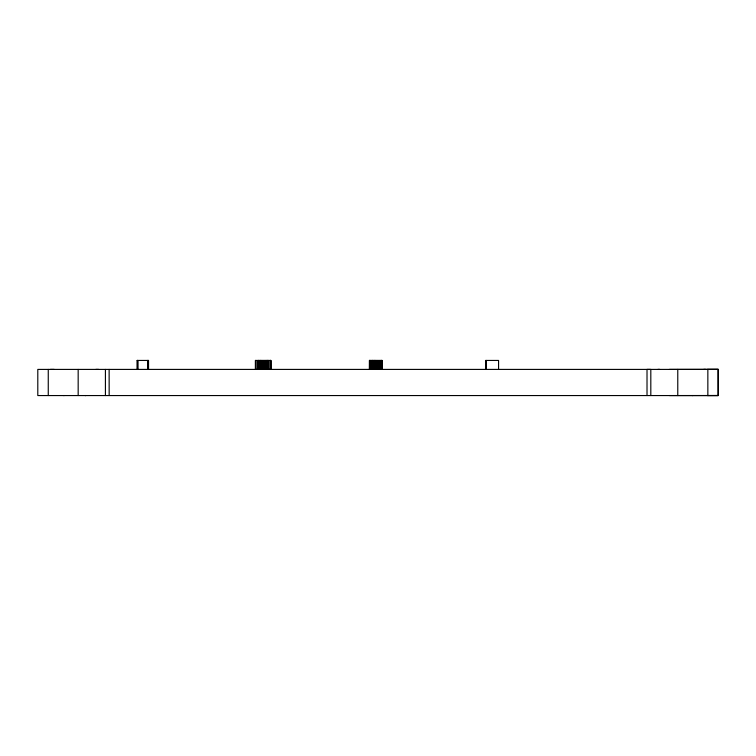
<?xml version="1.0" encoding="UTF-8"?>
<svg xmlns="http://www.w3.org/2000/svg" width="756" height="756" viewBox="0 0 756 756"><rect width="100%" height="100%" fill="white"/><g stroke="black" fill="none" stroke-linecap="round" stroke-linejoin="round"><path stroke-width="1.13" d="M650.812 395.558L650.812 369.41M677.773 395.558L677.773 369.41M707.852 395.558L707.852 369.41M669.429 369.41L718.181 369.363L718.191 395.558L37.8 395.558L37.8 369.41L718.191 369.41L718.2 395.52L707.512 395.549M707.503 369.391L718.181 369.363M650.377 369.4L647.013 369.41L647.013 395.558M669.429 395.558L718.2 395.52M137.176 360.442L148.535 360.442L148.535 369.41M50.378 369.41L54.215 369.41M95.842 369.41L98.62 369.41M657.881 369.41L659.648 369.4M703.76 369.4L705.631 369.41M63.57 395.558L64.203 395.558M85.154 395.558L85.891 395.558M692.42 395.558L692.95 395.558M109.129 369.41L109.166 395.558M498.573 369.41L498.573 360.442L485.702 360.442L485.815 369.41M486.136 360.442L486.136 369.41M485.947 360.442L485.947 369.41M382.167 369.41L382.082 360.442L369.419 360.442L369.419 369.41M381.997 360.442L381.941 369.41M381.856 360.442L381.78 369.41M381.714 360.442L381.714 369.41M381.478 360.442L381.563 369.41M381.024 360.442L381.024 369.41M380.448 360.442L380.448 369.41M379.758 360.442L379.758 369.41M378.917 360.442L378.917 369.41M377.915 360.442L377.915 369.41M377.093 360.442L377.093 369.41M376.346 360.442L376.346 369.41M375.694 360.442L375.694 369.41M375.137 360.442L375.137 369.41M374.938 360.442L374.938 369.41M374.674 360.442L374.674 369.41M374.607 360.442L374.607 369.41M373.275 360.442L373.275 369.41M372.812 360.442L372.812 369.41M372.632 360.442L372.717 369.41M372.547 360.442L372.519 369.41M371.886 360.442L371.886 369.41M371.12 360.442L371.12 369.41M370.506 360.442L370.506 369.41M370.034 360.442L370.034 369.41M369.816 360.442L369.816 369.41M369.693 360.442L369.693 369.41M369.533 360.442L369.495 369.41M270.724 360.442L270.818 369.41L270.875 360.442L255.377 360.442L255.377 369.41M270.657 360.442L270.657 369.41M270.393 360.442L270.393 369.41M270.327 360.442L270.327 369.41M268.749 360.442L268.749 369.41M268.503 360.442L268.503 369.41M267.539 360.442L267.539 369.41M267.482 360.442L267.426 369.41M267.237 360.442L267.265 369.41M266.925 360.442L266.925 369.41M266.481 360.442L266.481 369.41M265.895 360.442L265.895 369.41M265.205 360.442L265.205 369.41M264.373 360.442L264.373 369.41M263.371 360.442L263.371 369.41M262.54 360.442L262.54 369.41M261.803 360.442L261.803 369.41M261.151 360.442L261.151 369.41M260.593 360.442L260.593 369.41M260.385 360.442L260.385 369.41M260.055 360.442L260.13 369.41M259.762 360.442L259.695 369.41M258.722 360.442L258.722 369.41M258.457 360.442L258.457 369.41M258.212 360.442L258.174 369.41M258.023 360.442L257.957 369.41M255.821 360.442L255.821 369.41M148.27 360.442L148.148 369.41M148.063 360.442L148.053 369.41M147.874 360.442L147.902 369.41M147.826 360.442L147.826 369.41M137.913 360.442L137.913 369.41M137.564 360.442L137.564 369.41M137.394 360.442L137.394 369.41M137.205 360.442L137.223 369.41M105.415 369.41L105.415 395.558M78.17 369.41L78.17 395.558M48.261 369.41L48.261 395.558M373.067 369.41L373.067 360.442L373.039 369.41M255.651 369.41L255.604 360.442L255.566 369.41"/></g></svg>
